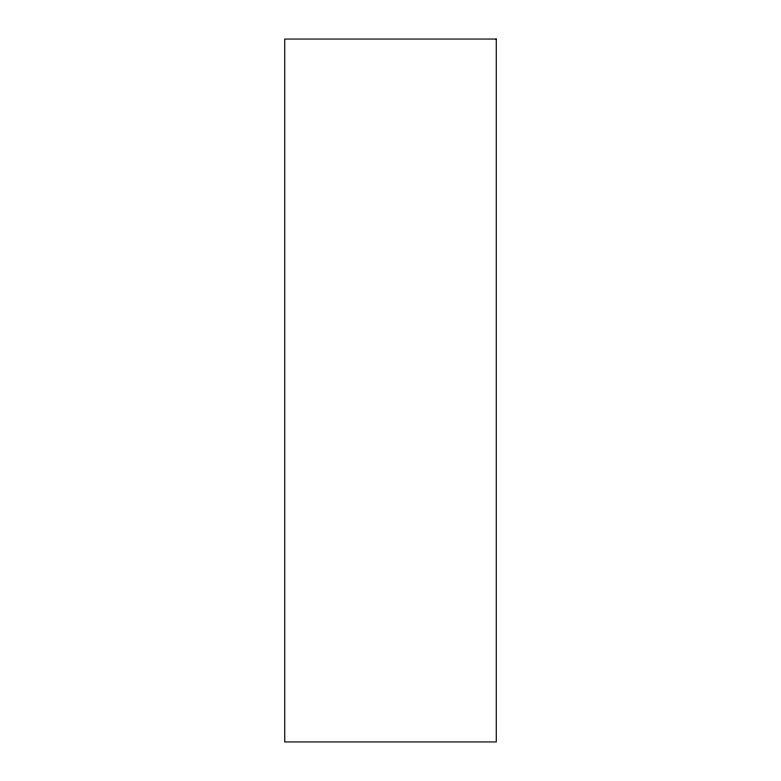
<?xml version="1.0" encoding="UTF-8"?>
<svg xmlns="http://www.w3.org/2000/svg" width="781" height="781" viewBox="0 0 781 781"><rect width="100%" height="100%" fill="white"/><g stroke="black" fill="none" stroke-linecap="round" stroke-linejoin="round"><path stroke-width="1.17" d="M496.267 39.05L284.733 39.05L284.733 741.95L496.267 741.95L496.267 39.05"/></g></svg>
